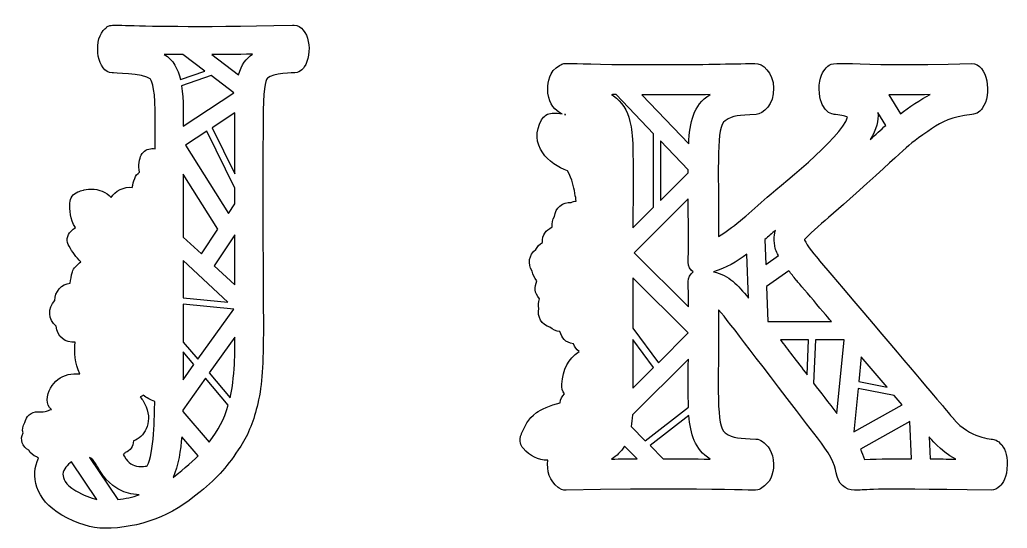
# Model space of a CAD drawing. Header units: millimetres. Extents: x -471 to 1551, y -2688 to 316.
# Drawn here: x 1096.2 to 1364.2, y -287.9 to -149.8 of the extents above; entities that cross this region are included whole.
import ezdxf

# ---------------------------------------------------------------- set-up
doc = ezdxf.new("R2010")
doc.units = ezdxf.units.MM
doc.header["$MEASUREMENT"] = 0
doc.layers.add('Layer 1', color=7, linetype='Continuous')

msp = doc.modelspace()

# ---------------------------------------------------------------- linework, layer by layer
at = {"layer": 'Layer 1', "color": 250}
for points, knots in [([(1170.7043, -151.2933), (1170.6858, -151.2933), (1170.2251, -151.2933), (1170.2251, -151.2933), (1170.2251, -151.2933), (1114.494, -152.3991), (1122.2529, -149.7821), (1118.8434, -152.7309), (1118.8434, -152.7309), (1116.208, -156.0482), (1117.2585, -164.0835), (1121.313, -164.2125), (1121.313, -164.2125), (1121.3314, -164.2125), (1129.7906, -164.3783), (1131.6704, -165.8343), (1131.6704, -165.8343), (1131.7626, -165.9449), (1132.9605, -167.4745), (1132.9605, -174.4408), (1132.9605, -174.4408), (1132.9605, -174.4408), (1132.9605, -184.8536), (1132.9605, -184.8536), (1132.9605, -184.8536), (1132.6103, -184.7983), (1132.3892, -184.7614), (1132.1312, -184.7614), (1132.1312, -184.7614), (1130.9148, -184.7614), (1129.809, -185.4434), (1129.2193, -186.5307), (1129.2193, -186.5307), (1128.777, -187.36), (1128.3162, -189.4057), (1128.777, -191.2118), (1128.777, -191.2118), (1128.1504, -191.5988), (1127.6712, -192.1886), (1127.4316, -192.8889), (1127.4316, -192.8889), (1127.1552, -193.6998), (1126.934, -194.5107), (1126.7682, -195.3031), (1126.7682, -195.3031), (1124.7409, -195.0267), (1121.8843, -196.2799), (1121.0918, -198.0676), (1121.0918, -198.0676), (1119.7096, -196.5932), (1117.7929, -195.7639), (1115.6366, -195.7639), (1115.6366, -195.7639), (1114.5309, -195.7639), (1113.7015, -195.9851), (1113.5172, -196.0219), (1113.5172, -196.0219), (1112.8353, -196.1877), (1112.522, -196.3352), (1111.9691, -196.5379), (1111.9691, -196.5379), (1110.7344, -196.9987), (1109.8866, -198.215), (1109.8681, -199.5419), (1109.8681, -199.5419), (1109.8497, -201.3112), (1109.8313, -204.0387), (1111.3609, -206.2134), (1111.3609, -206.2134), (1110.9555, -206.5083), (1110.55, -206.84), (1110.163, -207.1902), (1110.163, -207.1902), (1109.0204, -208.2407), (1108.7992, -209.9731), (1109.6285, -211.3), (1109.6285, -211.3), (1110.55, -212.7744), (1111.5084, -214.2856), (1112.8353, -215.5204), (1112.8353, -215.5204), (1112.3008, -215.9259), (1111.8032, -216.3682), (1111.3425, -216.8473), (1111.3425, -216.8473), (1110.9555, -217.2343), (1110.6791, -217.7319), (1110.5316, -218.2664), (1110.5316, -218.2664), (1110.2368, -219.3537), (1110.0524, -220.3305), (1109.9603, -221.3073), (1109.9603, -221.3073), (1107.546, -221.5284), (1105.7399, -223.5925), (1105.7952, -226.0437), (1105.7952, -226.0437), (1103.8048, -228.0156), (1103.8969, -231.2961), (1106.127, -233.0101), (1106.127, -233.0101), (1106.3113, -235.7746), (1108.6887, -237.6912), (1111.3241, -237.2858), (1111.3241, -237.2858), (1110.9003, -240.0133), (1111.3241, -243.0542), (1112.5405, -245.9661), (1112.5405, -245.9661), (1108.228, -245.3395), (1103.9523, -248.2145), (1103.7312, -253.0062), (1103.7312, -253.0062), (1103.6943, -253.983), (1104.0813, -254.9413), (1104.8369, -255.6048), (1104.8369, -255.6048), (1103.6206, -255.9365), (1103.6022, -256.3789), (1101.2616, -256.2314), (1101.2616, -256.2314), (1099.2897, -256.1392), (1097.8706, -257.4846), (1097.6678, -259.1801), (1097.6678, -259.1801), (1097.0412, -260.0463), (1096.8938, -261.06), (1097.1334, -261.9814), (1097.1334, -261.9814), (1096.2487, -263.677), (1096.9307, -265.8148), (1098.7183, -266.6257), (1098.7183, -266.6257), (1099.1421, -267.5103), (1099.9347, -268.1738), (1100.8745, -268.4318), (1100.8745, -268.4318), (1101.022, -268.5792), (1101.1694, -268.7082), (1101.3353, -268.8372), (1101.3353, -268.8372), (1099.1238, -273.5), (1100.3217, -280.0425), (1107.6751, -284.2628), (1107.6751, -284.2628), (1111.8402, -286.6587), (1115.7473, -287.8566), (1119.2858, -287.8566), (1119.2858, -287.8566), (1128.777, -287.8566), (1137.4758, -284.5393), (1145.1609, -277.9783), (1145.1609, -277.9783), (1150.2291, -273.8132), (1152.6065, -271.0856), (1156.2187, -265.5383), (1156.2187, -265.5383), (1158.2828, -262.3684), (1159.8309, -258.4798), (1160.8445, -253.9829), (1160.8445, -253.9829), (1163.3141, -242.8883), (1161.895, -235.4796), (1162.3004, -174.4039), (1162.3004, -174.4039), (1162.3004, -167.2717), (1163.3694, -165.742), (1163.4615, -165.6314), (1163.4615, -165.6314), (1164.7884, -164.3413), (1170.8702, -164.1755), (1170.8886, -164.1755), (1170.8886, -164.1755), (1172.6394, -164.1018), (1173.2845, -162.7379), (1173.4135, -162.6089), (1173.4135, -162.6089), (1175.9382, -159.1444), (1174.7587, -151.2933), (1170.7043, -151.2933)], [0, 0, 0, 0, 0.02173913, 0.02173913, 0.02173913, 0.02173913, 0.04347826, 0.04347826, 0.04347826, 0.04347826, 0.06521739, 0.06521739, 0.06521739, 0.06521739, 0.08695652, 0.08695652, 0.08695652, 0.08695652, 0.10869565, 0.10869565, 0.10869565, 0.10869565, 0.13043478, 0.13043478, 0.13043478, 0.13043478, 0.15217391, 0.15217391, 0.15217391, 0.15217391, 0.17391304, 0.17391304, 0.17391304, 0.17391304, 0.19565217, 0.19565217, 0.19565217, 0.19565217, 0.2173913, 0.2173913, 0.2173913, 0.2173913, 0.23913043, 0.23913043, 0.23913043, 0.23913043, 0.26086957, 0.26086957, 0.26086957, 0.26086957, 0.2826087, 0.2826087, 0.2826087, 0.2826087, 0.30434783, 0.30434783, 0.30434783, 0.30434783, 0.32608696, 0.32608696, 0.32608696, 0.32608696, 0.34782609, 0.34782609, 0.34782609, 0.34782609, 0.36956522, 0.36956522, 0.36956522, 0.36956522, 0.39130435, 0.39130435, 0.39130435, 0.39130435, 0.41304348, 0.41304348, 0.41304348, 0.41304348, 0.43478261, 0.43478261, 0.43478261, 0.43478261, 0.45652174, 0.45652174, 0.45652174, 0.45652174, 0.47826087, 0.47826087, 0.47826087, 0.47826087, 0.5, 0.5, 0.5, 0.5, 0.52173913, 0.52173913, 0.52173913, 0.52173913, 0.54347826, 0.54347826, 0.54347826, 0.54347826, 0.56521739, 0.56521739, 0.56521739, 0.56521739, 0.58695652, 0.58695652, 0.58695652, 0.58695652, 0.60869565, 0.60869565, 0.60869565, 0.60869565, 0.63043478, 0.63043478, 0.63043478, 0.63043478, 0.65217391, 0.65217391, 0.65217391, 0.65217391, 0.67391304, 0.67391304, 0.67391304, 0.67391304, 0.69565217, 0.69565217, 0.69565217, 0.69565217, 0.7173913, 0.7173913, 0.7173913, 0.7173913, 0.73913043, 0.73913043, 0.73913043, 0.73913043, 0.76086957, 0.76086957, 0.76086957, 0.76086957, 0.7826087, 0.7826087, 0.7826087, 0.7826087, 0.80434783, 0.80434783, 0.80434783, 0.80434783, 0.82608696, 0.82608696, 0.82608696, 0.82608696, 0.84782609, 0.84782609, 0.84782609, 0.84782609, 0.86956522, 0.86956522, 0.86956522, 0.86956522, 0.89130435, 0.89130435, 0.89130435, 0.89130435, 0.91304348, 0.91304348, 0.91304348, 0.91304348, 0.93478261, 0.93478261, 0.93478261, 0.93478261, 0.95652174, 0.95652174, 0.95652174, 0.95652174, 1, 1, 1, 1]), ([(1140.5165, -159.2181), (1140.5165, -159.2181), (1146.5062, -163.7149), (1146.5062, -163.7149), (1146.5062, -163.7149), (1146.5062, -163.7149), (1139.8347, -166.037), (1139.8347, -166.037), (1139.8347, -166.037), (1139.1712, -163.1252), (1137.9733, -160.6925), (1135.4116, -159.1812), (1135.4116, -159.1812), (1137.1808, -159.1997), (1138.8948, -159.2181), (1140.5165, -159.2181)], [0, 0, 0, 0, 0.2, 0.2, 0.2, 0.2, 0.4, 0.4, 0.4, 0.4, 0.6, 0.6, 0.6, 0.6, 1, 1, 1, 1]), ([(1155.6289, -164.7286), (1155.6289, -164.7286), (1148.3492, -159.255), (1148.3492, -159.255), (1148.3492, -159.255), (1151.2979, -159.255), (1155.0023, -159.2181), (1159.407, -159.1444), (1159.407, -159.1444), (1157.6745, -160.287), (1156.4397, -161.8535), (1155.6289, -164.7286)], [0, 0, 0, 0, 0.25, 0.25, 0.25, 0.25, 0.5, 0.5, 0.5, 0.5, 1, 1, 1, 1]), ([(1362.2158, -264.7132), (1361.8288, -264.2893), (1361.3312, -263.976), (1360.7782, -263.8101), (1360.7782, -263.8101), (1359.8568, -263.5336), (1354.0146, -263.46), (1349.6468, -258.1706), (1349.6468, -258.1706), (1349.6283, -258.1522), (1349.6283, -258.1522), (1313.2667, -215.2296), (1313.2667, -215.2296), (1312.3636, -214.1239), (1309.7098, -210.8987), (1309.2122, -209.6455), (1309.2122, -209.6455), (1309.2122, -209.5901), (1309.1937, -209.5348), (1309.1937, -209.4611), (1309.1937, -209.4611), (1310.1152, -208.3001), (1313.2298, -205.6278), (1315.7179, -203.4531), (1315.7179, -203.4531), (1338.7733, -183.2359), (1334.7188, -185.6317), (1342.6251, -180.1029), (1342.6251, -180.1029), (1342.6251, -180.1029), (1343.6019, -179.4209), (1343.6019, -179.4209), (1343.6019, -179.4209), (1346.5875, -177.3384), (1348.8912, -176.2695), (1354.6228, -175.5138), (1354.6228, -175.5138), (1354.6228, -175.5138), (1355.0098, -175.4585), (1355.0098, -175.4585), (1355.0098, -175.4585), (1356.6316, -175.2374), (1357.2951, -173.9658), (1357.4057, -173.8551), (1357.4057, -173.8551), (1360.1517, -170.077), (1358.8616, -161.6548), (1354.5122, -161.6548), (1354.5122, -161.6548), (1318.7219, -162.7974), (1317.1738, -160.2357), (1315.0729, -162.8342), (1315.0729, -162.8342), (1314.2067, -163.7557), (1313.0825, -165.3406), (1313.1562, -168.6764), (1313.1562, -168.6764), (1313.2115, -171.7726), (1314.0961, -173.247), (1314.8885, -174.1685), (1314.8885, -174.1685), (1315.9022, -175.5691), (1317.4134, -175.4585), (1317.5609, -175.5138), (1317.5609, -175.5138), (1319.3854, -175.6797), (1320.399, -176.0298), (1320.8597, -176.251), (1320.8597, -176.251), (1319.367, -181.8167), (1301.5271, -195.7311), (1298.2651, -198.6614), (1298.2651, -198.6614), (1293.6208, -202.808), (1289.4925, -206.494), (1285.8619, -208.6502), (1285.8619, -208.6502), (1285.8987, -188.4329), (1285.1616, -178.9233), (1287.668, -177.2093), (1287.668, -177.2093), (1289.9164, -175.6612), (1291.1512, -175.8087), (1296.0166, -175.5138), (1296.0166, -175.5138), (1298.0438, -175.3848), (1300.8635, -172.7309), (1300.7898, -168.3815), (1300.7898, -168.3815), (1300.6977, -163.9769), (1297.7858, -161.6362), (1295.7401, -161.6362), (1295.7401, -161.6362), (1289.0318, -161.7652), (1281.752, -161.968), (1270.3257, -161.968), (1270.3257, -161.968), (1240.5251, -161.968), (1245.1693, -161.1018), (1242.6998, -162.1891), (1242.6998, -162.1891), (1239.9169, -163.7741), (1239.493, -166.8334), (1239.493, -168.5105), (1239.493, -168.5105), (1239.493, -172.049), (1241.0964, -173.9104), (1242.4786, -174.8503), (1242.4786, -174.8503), (1242.7735, -175.0715), (1243.1052, -175.2558), (1243.4554, -175.3663), (1243.4554, -175.3663), (1242.5892, -175.2005), (1241.6677, -175.1267), (1240.7094, -175.1636), (1240.7094, -175.1636), (1239.5114, -175.2005), (1238.4057, -175.8824), (1237.8159, -176.9329), (1237.8159, -176.9329), (1236.1203, -180.0659), (1236.231, -183.3464), (1238.1477, -185.9449), (1238.1477, -185.9449), (1239.6404, -187.9722), (1242.4049, -190.11), (1244.8745, -190.7735), (1244.8745, -190.7735), (1246.2199, -193.2247), (1246.5516, -195.0676), (1246.8649, -196.8553), (1246.8649, -196.8553), (1247.0676, -197.9795), (1247.1413, -198.3112), (1247.2335, -199.0115), (1247.2335, -199.0115), (1246.7543, -199.0484), (1246.2936, -199.159), (1245.8697, -199.3617), (1245.8697, -199.3617), (1243.5475, -199.2142), (1241.5941, -200.8913), (1241.3544, -203.2135), (1241.3544, -203.2135), (1240.8384, -204.0244), (1240.5804, -205.0196), (1240.691, -206.0517), (1240.691, -206.0517), (1238.9586, -207.0469), (1238.0187, -208.0236), (1238.0556, -210.3089), (1238.0556, -210.3089), (1237.2815, -210.7328), (1236.6549, -211.3778), (1236.2679, -212.1703), (1236.2679, -212.1703), (1234.4065, -213.5526), (1233.9642, -216.0774), (1235.2726, -218.0125), (1235.2726, -218.0125), (1235.3833, -218.9893), (1235.844, -219.9107), (1236.5811, -220.6295), (1236.5811, -220.6295), (1235.8992, -222.4725), (1235.7702, -223.8363), (1237.2814, -225.5871), (1237.2814, -225.5871), (1236.9313, -226.4533), (1236.8944, -227.3563), (1237.1156, -228.1856), (1237.1156, -228.1856), (1236.5811, -230.4525), (1237.8712, -232.6456), (1240.1012, -233.2907), (1240.1012, -233.2907), (1240.82, -233.9726), (1241.7599, -234.3965), (1242.7919, -234.4518), (1242.7919, -234.4518), (1243.4185, -236.221), (1244.1557, -237.4005), (1246.4963, -237.7875), (1246.4963, -237.7875), (1246.7727, -238.6353), (1247.3072, -239.3541), (1248.0075, -239.8516), (1248.0075, -239.8516), (1245.0403, -241.971), (1243.7134, -244.5512), (1243.2895, -248.7715), (1243.2895, -248.7715), (1243.1974, -249.7115), (1243.4922, -250.6329), (1244.082, -251.3517), (1244.082, -251.3517), (1243.437, -252.1442), (1242.9578, -252.734), (1242.8656, -253.8029), (1242.8656, -253.8029), (1240.3223, -254.3742), (1237.4289, -255.7564), (1236.4521, -256.4567), (1236.4521, -256.4567), (1234.1484, -258.1338), (1233.1348, -260.5112), (1232.6003, -261.7829), (1232.6003, -261.7829), (1232.4345, -262.1515), (1232.3792, -262.2621), (1232.3607, -262.3174), (1232.3607, -262.3174), (1232.2686, -262.5201), (1232.1764, -262.7412), (1232.1027, -263.073), (1232.1027, -263.073), (1231.8631, -264.1419), (1232.158, -265.303), (1232.8583, -266.1323), (1232.8583, -266.1323), (1234.6644, -268.2517), (1236.9681, -269.376), (1239.5298, -269.376), (1239.5298, -269.376), (1239.2165, -272.1957), (1239.9721, -275.0707), (1242.3312, -276.7478), (1242.3312, -276.7478), (1242.3312, -276.7478), (1242.5892, -276.9321), (1242.5892, -276.9321), (1242.5892, -276.9321), (1243.4922, -277.5771), (1244.469, -277.5219), (1244.4874, -277.5219), (1244.4874, -277.5219), (1297.5647, -276.5266), (1295.5374, -278.425), (1297.62, -276.9137), (1297.62, -276.9137), (1299.7025, -275.5683), (1300.8268, -273.3015), (1300.7715, -270.4818), (1300.7715, -270.4818), (1300.6978, -267.0538), (1299.0944, -265.2293), (1297.749, -264.3079), (1297.749, -264.3079), (1297.233, -263.9209), (1296.6432, -263.6812), (1295.9982, -263.6444), (1295.9982, -263.6444), (1291.5014, -263.3679), (1289.9717, -263.5522), (1287.6496, -261.9489), (1287.6496, -261.9489), (1285.0879, -260.1981), (1285.9357, -250.3013), (1285.8619, -228.5544), (1285.8619, -228.5544), (1289.3267, -232.4799), (1296.3299, -242.1923), (1312.677, -263.2942), (1312.677, -263.2942), (1315.7179, -267.1829), (1317.5424, -270.5555), (1317.8004, -272.7671), (1317.8004, -272.7671), (1318.1506, -275.7711), (1320.3068, -277.5219), (1322.7395, -277.5219), (1322.7395, -277.5219), (1327.7892, -277.4851), (1322.7395, -276.9138), (1359.7831, -277.5219), (1359.7831, -277.5219), (1360.6861, -277.5219), (1361.5523, -277.1349), (1362.1421, -276.4715), (1362.1421, -276.4715), (1363.0267, -275.6422), (1364.1509, -274.1125), (1364.1509, -270.574), (1364.1509, -270.574), (1364.1878, -267.8278), (1363.5796, -266.0217), (1362.2158, -264.7132)], [0, 0, 0, 0, 0.01369863, 0.01369863, 0.01369863, 0.01369863, 0.02739726, 0.02739726, 0.02739726, 0.02739726, 0.04109589, 0.04109589, 0.04109589, 0.04109589, 0.05479452, 0.05479452, 0.05479452, 0.05479452, 0.06849315, 0.06849315, 0.06849315, 0.06849315, 0.08219178, 0.08219178, 0.08219178, 0.08219178, 0.09589041, 0.09589041, 0.09589041, 0.09589041, 0.10958904, 0.10958904, 0.10958904, 0.10958904, 0.12328767, 0.12328767, 0.12328767, 0.12328767, 0.1369863, 0.1369863, 0.1369863, 0.1369863, 0.15068493, 0.15068493, 0.15068493, 0.15068493, 0.16438356, 0.16438356, 0.16438356, 0.16438356, 0.17808219, 0.17808219, 0.17808219, 0.17808219, 0.19178082, 0.19178082, 0.19178082, 0.19178082, 0.20547945, 0.20547945, 0.20547945, 0.20547945, 0.21917808, 0.21917808, 0.21917808, 0.21917808, 0.23287671, 0.23287671, 0.23287671, 0.23287671, 0.24657534, 0.24657534, 0.24657534, 0.24657534, 0.26027397, 0.26027397, 0.26027397, 0.26027397, 0.2739726, 0.2739726, 0.2739726, 0.2739726, 0.28767123, 0.28767123, 0.28767123, 0.28767123, 0.30136986, 0.30136986, 0.30136986, 0.30136986, 0.31506849, 0.31506849, 0.31506849, 0.31506849, 0.32876712, 0.32876712, 0.32876712, 0.32876712, 0.34246575, 0.34246575, 0.34246575, 0.34246575, 0.35616438, 0.35616438, 0.35616438, 0.35616438, 0.36986301, 0.36986301, 0.36986301, 0.36986301, 0.38356164, 0.38356164, 0.38356164, 0.38356164, 0.39726027, 0.39726027, 0.39726027, 0.39726027, 0.4109589, 0.4109589, 0.4109589, 0.4109589, 0.42465753, 0.42465753, 0.42465753, 0.42465753, 0.43835616, 0.43835616, 0.43835616, 0.43835616, 0.45205479, 0.45205479, 0.45205479, 0.45205479, 0.46575342, 0.46575342, 0.46575342, 0.46575342, 0.47945205, 0.47945205, 0.47945205, 0.47945205, 0.49315068, 0.49315068, 0.49315068, 0.49315068, 0.50684932, 0.50684932, 0.50684932, 0.50684932, 0.52054795, 0.52054795, 0.52054795, 0.52054795, 0.53424658, 0.53424658, 0.53424658, 0.53424658, 0.54794521, 0.54794521, 0.54794521, 0.54794521, 0.56164384, 0.56164384, 0.56164384, 0.56164384, 0.57534247, 0.57534247, 0.57534247, 0.57534247, 0.5890411, 0.5890411, 0.5890411, 0.5890411, 0.60273973, 0.60273973, 0.60273973, 0.60273973, 0.61643836, 0.61643836, 0.61643836, 0.61643836, 0.63013699, 0.63013699, 0.63013699, 0.63013699, 0.64383562, 0.64383562, 0.64383562, 0.64383562, 0.65753425, 0.65753425, 0.65753425, 0.65753425, 0.67123288, 0.67123288, 0.67123288, 0.67123288, 0.68493151, 0.68493151, 0.68493151, 0.68493151, 0.69863014, 0.69863014, 0.69863014, 0.69863014, 0.71232877, 0.71232877, 0.71232877, 0.71232877, 0.7260274, 0.7260274, 0.7260274, 0.7260274, 0.73972603, 0.73972603, 0.73972603, 0.73972603, 0.75342466, 0.75342466, 0.75342466, 0.75342466, 0.76712329, 0.76712329, 0.76712329, 0.76712329, 0.78082192, 0.78082192, 0.78082192, 0.78082192, 0.79452055, 0.79452055, 0.79452055, 0.79452055, 0.80821918, 0.80821918, 0.80821918, 0.80821918, 0.82191781, 0.82191781, 0.82191781, 0.82191781, 0.83561644, 0.83561644, 0.83561644, 0.83561644, 0.84931507, 0.84931507, 0.84931507, 0.84931507, 0.8630137, 0.8630137, 0.8630137, 0.8630137, 0.87671233, 0.87671233, 0.87671233, 0.87671233, 0.89041096, 0.89041096, 0.89041096, 0.89041096, 0.90410959, 0.90410959, 0.90410959, 0.90410959, 0.91780822, 0.91780822, 0.91780822, 0.91780822, 0.93150685, 0.93150685, 0.93150685, 0.93150685, 0.94520548, 0.94520548, 0.94520548, 0.94520548, 0.95890411, 0.95890411, 0.95890411, 0.95890411, 0.97260274, 0.97260274, 0.97260274, 0.97260274, 1, 1, 1, 1]), ([(1140.5903, -178.6429), (1140.5535, -176.0812), (1140.7562, -171.6396), (1140.148, -167.7326), (1140.148, -167.7326), (1140.148, -167.7326), (1148.1464, -164.9681), (1148.1464, -164.9681), (1148.1464, -164.9681), (1148.1464, -164.9681), (1154.3572, -169.6308), (1154.3572, -169.6308), (1154.3572, -169.6308), (1154.3572, -169.6308), (1140.5903, -178.6429), (1140.5903, -178.6429)], [0, 0, 0, 0, 0.2, 0.2, 0.2, 0.2, 0.4, 0.4, 0.4, 0.4, 0.6, 0.6, 0.6, 0.6, 1, 1, 1, 1]), ([(1258.0332, -170.114), (1258.0332, -170.114), (1268.2432, -180.7663), (1268.2432, -180.7663), (1268.2432, -180.7663), (1268.2432, -180.7663), (1268.2432, -200.6519), (1268.2432, -200.6519), (1268.2432, -200.6519), (1268.2432, -200.6519), (1262.6222, -206.2913), (1262.6222, -206.2913), (1262.6222, -206.2913), (1262.6959, -183.328), (1262.7697, -181.5035), (1261.7929, -177.3937), (1261.7929, -177.3937), (1261.0741, -174.3344), (1259.5629, -171.9938), (1257.3329, -170.4642), (1257.3329, -170.4642), (1257.1671, -170.3536), (1256.9828, -170.243), (1256.8169, -170.1324), (1256.8169, -170.1324), (1257.2223, -170.114), (1257.6278, -170.114), (1258.0332, -170.114)], [0, 0, 0, 0, 0.125, 0.125, 0.125, 0.125, 0.25, 0.25, 0.25, 0.25, 0.375, 0.375, 0.375, 0.375, 0.5, 0.5, 0.5, 0.5, 0.625, 0.625, 0.625, 0.625, 0.75, 0.75, 0.75, 0.75, 1, 1, 1, 1]), ([(1277.7529, -183.457), (1277.7529, -183.457), (1265.0549, -170.1877), (1265.0549, -170.1877), (1265.0549, -170.1877), (1270.9524, -170.2246), (1276.813, -170.2062), (1283.5398, -170.114), (1283.5398, -170.114), (1278.8955, -173.0812), (1278.0846, -177.5043), (1277.7529, -183.457)], [0, 0, 0, 0, 0.25, 0.25, 0.25, 0.25, 0.5, 0.5, 0.5, 0.5, 1, 1, 1, 1]), ([(1343.2333, -170.114), (1340.7453, -171.2935), (1337.4096, -173.6894), (1335.1981, -175.2928), (1335.1981, -175.2928), (1335.1981, -175.2928), (1332.0282, -170.1509), (1332.0282, -170.1509), (1332.0282, -170.1509), (1336.5987, -170.2062), (1339.1604, -170.1877), (1343.2333, -170.114)], [0, 0, 0, 0, 0.25, 0.25, 0.25, 0.25, 0.5, 0.5, 0.5, 0.5, 1, 1, 1, 1]), ([(1154.6152, -191.6542), (1154.6152, -191.6542), (1148.4229, -179.122), (1148.4229, -179.122), (1148.4229, -179.122), (1148.4229, -179.122), (1154.6152, -175.0675), (1154.6152, -175.0675), (1154.6152, -175.0675), (1154.6152, -175.0675), (1154.6152, -191.6542), (1154.6152, -191.6542)], [0, 0, 0, 0, 0.25, 0.25, 0.25, 0.25, 0.5, 0.5, 0.5, 0.5, 1, 1, 1, 1]), ([(1244.0636, -175.5139), (1244.1742, -175.5324), (1244.2663, -175.5324), (1244.2848, -175.5324), (1244.2848, -175.5324), (1244.2848, -175.5508), (1244.2848, -175.5508), (1244.2848, -175.5692), (1244.2848, -175.5692), (1244.211, -175.5508), (1244.1373, -175.5323), (1244.0636, -175.5139)], [0, 0, 0, 0, 0.25, 0.25, 0.25, 0.25, 0.5, 0.5, 0.5, 0.5, 1, 1, 1, 1]), ([(1329.0978, -174.9978), (1329.0978, -174.9978), (1331.2356, -178.4626), (1331.2356, -178.4626), (1331.2356, -178.4626), (1329.964, -179.5869), (1328.3606, -181.0612), (1327.0337, -182.296), (1327.0337, -182.296), (1328.6923, -179.5684), (1329.3558, -177.1725), (1329.0978, -174.9978)], [0, 0, 0, 0, 0.25, 0.25, 0.25, 0.25, 0.5, 0.5, 0.5, 0.5, 1, 1, 1, 1]), ([(1146.9669, -180.0803), (1146.9669, -180.0803), (1154.6152, -195.5427), (1154.6152, -195.5427), (1154.6152, -195.5427), (1154.6152, -195.5427), (1154.6152, -199.7447), (1154.6152, -199.7447), (1154.6152, -199.7447), (1154.6152, -199.7447), (1152.8644, -202.3801), (1152.8644, -202.3801), (1152.8644, -202.3801), (1152.8644, -202.3801), (1141.18, -183.8768), (1141.18, -183.8768), (1141.18, -183.8768), (1141.18, -183.8768), (1146.9669, -180.0803), (1146.9669, -180.0803)], [0, 0, 0, 0, 0.16666667, 0.16666667, 0.16666667, 0.16666667, 0.33333333, 0.33333333, 0.33333333, 0.33333333, 0.5, 0.5, 0.5, 0.5, 0.66666667, 0.66666667, 0.66666667, 0.66666667, 1, 1, 1, 1]), ([(1277.5871, -191.3081), (1277.5871, -191.3081), (1270.0678, -198.8274), (1270.0678, -198.8274), (1270.0678, -198.8274), (1270.0678, -198.8274), (1270.0678, -182.7014), (1270.0678, -182.7014), (1270.0678, -182.7014), (1270.0678, -182.7014), (1277.5871, -190.5525), (1277.5871, -190.5525), (1277.5871, -190.5525), (1277.5871, -190.8105), (1277.5871, -191.05), (1277.5871, -191.3081)], [0, 0, 0, 0, 0.2, 0.2, 0.2, 0.2, 0.4, 0.4, 0.4, 0.4, 0.6, 0.6, 0.6, 0.6, 1, 1, 1, 1]), ([(1150.0078, -206.6374), (1150.0078, -206.6374), (1145.5294, -213.3642), (1145.5294, -213.3642), (1145.5294, -213.3642), (1145.5294, -213.3642), (1140.5903, -208.7753), (1140.5903, -208.7753), (1140.5903, -208.7753), (1140.5903, -208.7753), (1140.5903, -191.7095), (1140.5903, -191.7095), (1140.5903, -191.7095), (1140.5903, -191.7095), (1150.0078, -206.6374), (1150.0078, -206.6374)], [0, 0, 0, 0, 0.2, 0.2, 0.2, 0.2, 0.4, 0.4, 0.4, 0.4, 0.6, 0.6, 0.6, 0.6, 1, 1, 1, 1]), ([(1278.9877, -218.2706), (1278.1584, -218.8603), (1277.6423, -219.8187), (1277.6423, -220.8876), (1277.6423, -220.8876), (1277.6608, -223.2281), (1277.6792, -225.5134), (1277.6792, -227.7619), (1277.6792, -227.7619), (1277.6792, -227.7619), (1262.9539, -213.0366), (1262.9539, -213.0366), (1262.9539, -213.0366), (1262.9539, -213.0366), (1277.6238, -198.3667), (1277.6238, -198.3667), (1277.6238, -198.3667), (1277.6607, -203.0478), (1277.6975, -208.8347), (1277.6423, -215.6352), (1277.6423, -215.6352), (1277.6423, -216.704), (1278.1399, -217.6808), (1278.9877, -218.2706)], [0, 0, 0, 0, 0.14285714, 0.14285714, 0.14285714, 0.14285714, 0.28571429, 0.28571429, 0.28571429, 0.28571429, 0.42857143, 0.42857143, 0.42857143, 0.42857143, 0.57142857, 0.57142857, 0.57142857, 0.57142857, 0.71428571, 0.71428571, 0.71428571, 0.71428571, 1, 1, 1, 1]), ([(1154.6152, -208.204), (1154.6152, -208.204), (1154.6152, -221.805), (1154.6152, -221.805), (1154.6152, -221.805), (1154.6152, -221.805), (1149.0311, -216.6079), (1149.0311, -216.6079), (1149.0311, -216.6079), (1149.0311, -216.6079), (1154.6152, -208.204), (1154.6152, -208.204)], [0, 0, 0, 0, 0.25, 0.25, 0.25, 0.25, 0.5, 0.5, 0.5, 0.5, 1, 1, 1, 1]), ([(1298.4494, -209.4797), (1299.4077, -208.6504), (1300.3845, -207.8026), (1301.3428, -206.9548), (1301.3428, -206.9548), (1300.7162, -209.0558), (1300.9742, -209.6455), (1301.0664, -210.6039), (1301.0664, -210.6039), (1301.1032, -211.5991), (1301.4165, -212.5943), (1302.1168, -213.8291), (1302.1168, -213.8291), (1302.1168, -213.8291), (1298.6889, -216.2249), (1298.6889, -216.2249), (1298.6889, -216.2249), (1298.6889, -216.2249), (1298.4494, -209.4797), (1298.4494, -209.4797)], [0, 0, 0, 0, 0.16666667, 0.16666667, 0.16666667, 0.16666667, 0.33333333, 0.33333333, 0.33333333, 0.33333333, 0.5, 0.5, 0.5, 0.5, 0.66666667, 0.66666667, 0.66666667, 0.66666667, 1, 1, 1, 1]), ([(1284.5166, -218.1969), (1287.8154, -217.2754), (1290.8011, -215.4324), (1293.5471, -213.4052), (1293.5471, -213.4052), (1293.5471, -213.4052), (1293.9526, -225.366), (1293.9526, -225.366), (1293.9526, -225.366), (1291.0407, -221.7169), (1288.8107, -219.2289), (1284.5166, -218.1969)], [0, 0, 0, 0, 0.25, 0.25, 0.25, 0.25, 0.5, 0.5, 0.5, 0.5, 1, 1, 1, 1]), ([(1140.5903, -225.2513), (1140.5903, -225.2513), (1140.5903, -215.1887), (1140.5903, -215.1887), (1140.5903, -215.1887), (1140.5903, -215.1887), (1152.6801, -226.4308), (1152.6801, -226.4308), (1152.6801, -226.4308), (1152.6801, -226.4308), (1140.5903, -225.2513), (1140.5903, -225.2513)], [0, 0, 0, 0, 0.25, 0.25, 0.25, 0.25, 0.5, 0.5, 0.5, 0.5, 1, 1, 1, 1]), ([(1298.8732, -222.2329), (1298.8732, -222.2329), (1304.955, -217.9757), (1304.955, -217.9757), (1304.955, -217.9757), (1305.5448, -218.7313), (1306.1898, -219.5422), (1306.9454, -220.4637), (1306.9454, -220.4637), (1306.9454, -220.4637), (1306.9454, -220.4637), (1306.9454, -220.4637), (1306.9454, -220.4637), (1307.1297, -220.6848), (1316.1786, -231.3556), (1316.4735, -231.7057), (1316.4735, -231.7057), (1316.4735, -231.7057), (1299.205, -231.7242), (1299.205, -231.7242), (1299.205, -231.7242), (1299.205, -231.7242), (1298.8732, -222.2329), (1298.8732, -222.2329)], [0, 0, 0, 0, 0.14285714, 0.14285714, 0.14285714, 0.14285714, 0.28571429, 0.28571429, 0.28571429, 0.28571429, 0.42857143, 0.42857143, 0.42857143, 0.42857143, 0.57142857, 0.57142857, 0.57142857, 0.57142857, 0.71428571, 0.71428571, 0.71428571, 0.71428571, 1, 1, 1, 1]), ([(1262.6222, -219.8187), (1262.6222, -219.8187), (1277.6423, -234.8388), (1277.6423, -234.8388), (1277.6423, -234.8388), (1277.6423, -234.8388), (1269.5701, -242.911), (1269.5701, -242.911), (1269.5701, -242.911), (1269.5701, -242.911), (1262.6221, -233.4934), (1262.6221, -233.4934), (1262.6221, -233.4934), (1262.6222, -229.955), (1262.6222, -225.495), (1262.6222, -219.8187)], [0, 0, 0, 0, 0.2, 0.2, 0.2, 0.2, 0.4, 0.4, 0.4, 0.4, 0.6, 0.6, 0.6, 0.6, 1, 1, 1, 1]), ([(1144.5526, -241.9854), (1144.5526, -241.9854), (1140.5903, -237.2858), (1140.5903, -237.2858), (1140.5903, -237.2858), (1140.5903, -237.2858), (1140.5903, -226.9837), (1140.5903, -226.9837), (1140.5903, -226.9837), (1140.5903, -226.9837), (1154.3019, -228.3291), (1154.3019, -228.3291), (1154.3019, -228.3291), (1154.3019, -228.3291), (1144.5526, -241.9854), (1144.5526, -241.9854)], [0, 0, 0, 0, 0.2, 0.2, 0.2, 0.2, 0.4, 0.4, 0.4, 0.4, 0.6, 0.6, 0.6, 0.6, 1, 1, 1, 1]), ([(1153.3252, -252.3981), (1153.3252, -252.3981), (1147.6673, -245.6898), (1147.6673, -245.6898), (1147.6673, -245.6898), (1147.6673, -245.6898), (1154.5968, -235.9774), (1154.5968, -235.9774), (1154.5968, -235.9774), (1154.5415, -238.0599), (1154.9469, -245.1921), (1153.3252, -252.3981)], [0, 0, 0, 0, 0.25, 0.25, 0.25, 0.25, 0.5, 0.5, 0.5, 0.5, 1, 1, 1, 1]), ([(1268.2432, -244.2194), (1268.2432, -244.2194), (1262.6222, -249.8405), (1262.6222, -249.8405), (1262.6222, -249.8405), (1262.6222, -246.8918), (1262.6222, -244.2747), (1262.6222, -236.5896), (1262.6222, -236.5896), (1262.6222, -236.5896), (1268.2432, -244.2194), (1268.2432, -244.2194)], [0, 0, 0, 0, 0.25, 0.25, 0.25, 0.25, 0.5, 0.5, 0.5, 0.5, 1, 1, 1, 1]), ([(1310.2996, -236.7371), (1310.2996, -236.7371), (1309.8941, -246.2099), (1309.8941, -246.2099), (1309.8941, -246.2099), (1307.0007, -242.4318), (1304.5864, -239.2804), (1302.6697, -236.7371), (1302.6697, -236.7371), (1302.6697, -236.7371), (1310.2996, -236.7371), (1310.2996, -236.7371)], [0, 0, 0, 0, 0.25, 0.25, 0.25, 0.25, 0.5, 0.5, 0.5, 0.5, 1, 1, 1, 1]), ([(1317.9663, -256.6963), (1315.6626, -253.7107), (1313.5617, -250.9831), (1311.645, -248.4951), (1311.645, -248.4951), (1311.645, -248.4951), (1312.1426, -236.737), (1312.1426, -236.737), (1312.1426, -236.737), (1312.1426, -236.737), (1319.9752, -236.737), (1319.9752, -236.737), (1319.9752, -236.737), (1319.9752, -236.737), (1317.9663, -256.6963), (1317.9663, -256.6963)], [0, 0, 0, 0, 0.2, 0.2, 0.2, 0.2, 0.4, 0.4, 0.4, 0.4, 0.6, 0.6, 0.6, 0.6, 1, 1, 1, 1]), ([(1140.5903, -239.9397), (1140.5903, -239.9397), (1143.5206, -243.4229), (1143.5206, -243.4229), (1143.5206, -243.4229), (1143.5206, -243.4229), (1140.5719, -247.5511), (1140.5719, -247.5511), (1140.5719, -247.5511), (1140.5903, -244.3075), (1140.5903, -241.8195), (1140.5903, -239.9397)], [0, 0, 0, 0, 0.25, 0.25, 0.25, 0.25, 0.5, 0.5, 0.5, 0.5, 1, 1, 1, 1]), ([(1262.4747, -257.1018), (1262.4747, -257.1018), (1277.6608, -241.9157), (1277.6608, -241.9157), (1277.6608, -241.9157), (1277.6423, -246.7075), (1277.5871, -251.8677), (1277.6976, -254.9639), (1277.6976, -254.9639), (1277.6976, -254.9639), (1265.9764, -264.0866), (1265.9764, -264.0866), (1265.9764, -264.0866), (1265.9764, -264.0866), (1262.1061, -260.2163), (1262.1061, -260.2163), (1262.1061, -260.2163), (1262.272, -259.2765), (1262.401, -258.226), (1262.4747, -257.1018)], [0, 0, 0, 0, 0.16666667, 0.16666667, 0.16666667, 0.16666667, 0.33333333, 0.33333333, 0.33333333, 0.33333333, 0.5, 0.5, 0.5, 0.5, 0.66666667, 0.66666667, 0.66666667, 0.66666667, 1, 1, 1, 1]), ([(1331.6042, -249.5825), (1331.6042, -249.5825), (1323.9006, -248.0528), (1323.9006, -248.0528), (1323.9006, -248.0528), (1323.9006, -248.0528), (1324.5825, -241.2892), (1324.5825, -241.2892), (1324.5825, -241.2892), (1324.5825, -241.2892), (1331.6042, -249.5825), (1331.6042, -249.5825)], [0, 0, 0, 0, 0.25, 0.25, 0.25, 0.25, 0.5, 0.5, 0.5, 0.5, 1, 1, 1, 1]), ([(1147.6857, -264.4695), (1147.6857, -264.4695), (1140.4797, -256.1578), (1140.4797, -256.1578), (1140.4797, -256.1578), (1140.4797, -256.0288), (1140.4797, -255.8813), (1140.4797, -255.7523), (1140.4797, -255.7523), (1140.4797, -255.7523), (1146.6352, -247.1088), (1146.6352, -247.1088), (1146.6352, -247.1088), (1146.6352, -247.1088), (1152.8091, -254.4254), (1152.8091, -254.4254), (1152.8091, -254.4254), (1151.6112, -258.6457), (1150.2474, -260.931), (1147.6857, -264.4695)], [0, 0, 0, 0, 0.16666667, 0.16666667, 0.16666667, 0.16666667, 0.33333333, 0.33333333, 0.33333333, 0.33333333, 0.5, 0.5, 0.5, 0.5, 0.66666667, 0.66666667, 0.66666667, 0.66666667, 1, 1, 1, 1]), ([(1130.8595, -270.883), (1130.6383, -270.9752), (1130.1407, -271.1042), (1129.1456, -271.1042), (1129.1456, -271.1042), (1127.4685, -271.1042), (1126.2152, -270.4776), (1125.0911, -269.0585), (1125.0911, -269.0585), (1124.9805, -268.911), (1124.7409, -268.5608), (1124.2986, -267.8421), (1124.2986, -267.8421), (1124.5198, -267.6946), (1124.7041, -267.5103), (1124.8884, -267.3076), (1124.8884, -267.3076), (1126.1968, -266.8285), (1127.0999, -265.5752), (1127.0999, -264.1561), (1127.0999, -264.1561), (1129.9749, -263.1978), (1132.3155, -259.3092), (1130.5647, -254.8861), (1130.5647, -254.8861), (1130.1592, -253.8725), (1129.5879, -252.951), (1128.9245, -252.2138), (1128.9245, -252.2138), (1129.2562, -252.0848), (1129.5326, -251.9189), (1129.7722, -251.7346), (1129.7722, -251.7346), (1130.6937, -252.4165), (1131.7258, -252.9878), (1132.8684, -253.4301), (1132.8684, -253.4301), (1132.813, -257.0976), (1132.7024, -267.7131), (1130.8595, -270.883)], [0, 0, 0, 0, 0.09090909, 0.09090909, 0.09090909, 0.09090909, 0.18181818, 0.18181818, 0.18181818, 0.18181818, 0.27272727, 0.27272727, 0.27272727, 0.27272727, 0.36363636, 0.36363636, 0.36363636, 0.36363636, 0.45454545, 0.45454545, 0.45454545, 0.45454545, 0.54545455, 0.54545455, 0.54545455, 0.54545455, 0.63636364, 0.63636364, 0.63636364, 0.63636364, 0.72727273, 0.72727273, 0.72727273, 0.72727273, 0.81818182, 0.81818182, 0.81818182, 0.81818182, 1, 1, 1, 1]), ([(1322.5184, -261.6907), (1322.5184, -261.6907), (1323.7164, -249.8958), (1323.7164, -249.8958), (1323.7164, -249.8958), (1323.7164, -249.8958), (1333.5209, -251.8309), (1333.5209, -251.8309), (1333.5209, -251.8309), (1333.5209, -251.8309), (1335.6403, -254.3373), (1335.6403, -254.3373), (1335.6403, -254.3373), (1335.6403, -254.3373), (1322.5184, -261.6907), (1322.5184, -261.6907)], [0, 0, 0, 0, 0.2, 0.2, 0.2, 0.2, 0.4, 0.4, 0.4, 0.4, 0.6, 0.6, 0.6, 0.6, 1, 1, 1, 1]), ([(1270.8603, -268.9704), (1270.8603, -268.9704), (1267.3033, -265.4135), (1267.3033, -265.4135), (1267.3033, -265.4135), (1267.3033, -265.4135), (1277.8266, -257.2308), (1277.8266, -257.2308), (1277.8266, -257.2308), (1278.2136, -262.2989), (1279.3932, -266.4087), (1283.5582, -269.081), (1283.5582, -269.081), (1279.2457, -269.0073), (1275.0437, -268.9888), (1270.8603, -268.9704)], [0, 0, 0, 0, 0.2, 0.2, 0.2, 0.2, 0.4, 0.4, 0.4, 0.4, 0.6, 0.6, 0.6, 0.6, 1, 1, 1, 1]), ([(1325.4303, -269.1731), (1325.1538, -268.2148), (1324.7853, -267.2933), (1324.3614, -266.4087), (1324.3614, -266.4087), (1324.3614, -266.4087), (1337.7782, -258.8894), (1337.7782, -258.8894), (1337.7782, -258.8894), (1337.7782, -258.8894), (1338.2389, -268.9888), (1338.2389, -268.9888), (1338.2389, -268.9888), (1334.0369, -268.9704), (1329.6876, -269.0258), (1325.4303, -269.1731)], [0, 0, 0, 0, 0.2, 0.2, 0.2, 0.2, 0.4, 0.4, 0.4, 0.4, 0.6, 0.6, 0.6, 0.6, 1, 1, 1, 1]), ([(1137.8443, -274.0529), (1139.3187, -271.012), (1139.9268, -266.3493), (1140.1848, -262.9951), (1140.1848, -262.9951), (1140.1848, -262.9951), (1144.6633, -268.1554), (1144.6633, -268.1554), (1144.6633, -268.1554), (1142.7649, -270.1089), (1139.5214, -272.8181), (1137.8443, -274.0529)], [0, 0, 0, 0, 0.25, 0.25, 0.25, 0.25, 0.5, 0.5, 0.5, 0.5, 1, 1, 1, 1]), ([(1343.2886, -269.0073), (1343.2886, -269.0073), (1343.0122, -263.0546), (1343.0122, -263.0546), (1343.0122, -263.0546), (1343.307, -263.3494), (1345.7767, -266.7405), (1350.1998, -269.1179), (1350.1998, -269.1179), (1347.9513, -269.0626), (1345.6291, -269.0258), (1343.2886, -269.0073)], [0, 0, 0, 0, 0.25, 0.25, 0.25, 0.25, 0.5, 0.5, 0.5, 0.5, 1, 1, 1, 1]), ([(1256.8353, -269.0626), (1258.2544, -268.1595), (1259.3602, -267.1275), (1260.337, -265.5241), (1260.337, -265.5241), (1260.337, -265.5241), (1263.8017, -268.9889), (1263.8017, -268.9889), (1263.8017, -268.9889), (1261.4796, -269.0073), (1259.1759, -269.0441), (1256.8353, -269.0626)], [0, 0, 0, 0, 0.25, 0.25, 0.25, 0.25, 0.5, 0.5, 0.5, 0.5, 1, 1, 1, 1]), ([(1111.4531, -277.6651), (1108.3754, -275.8958), (1107.9699, -274.3109), (1107.9699, -273.1313), (1107.9699, -273.1313), (1107.9699, -271.8597), (1109.2968, -270.6065), (1110.2921, -269.814), (1110.2921, -269.814), (1110.2921, -269.814), (1117.2032, -280.024), (1117.2032, -280.024), (1117.2032, -280.024), (1115.4892, -279.6555), (1113.5541, -278.8814), (1111.4531, -277.6651)], [0, 0, 0, 0, 0.2, 0.2, 0.2, 0.2, 0.4, 0.4, 0.4, 0.4, 0.6, 0.6, 0.6, 0.6, 1, 1, 1, 1]), ([(1122.861, -280.0425), (1122.861, -280.0425), (1115.139, -268.6346), (1115.139, -268.6346), (1115.139, -268.6346), (1115.3786, -268.7452), (1115.8025, -268.9479), (1116.0052, -269.1138), (1116.0052, -269.1138), (1117.0004, -270.5513), (1118.0693, -272.4864), (1118.9539, -273.6843), (1118.9539, -273.6843), (1119.304, -273.9976), (1122.1975, -278.5682), (1128.6847, -278.7709), (1128.6847, -278.7709), (1126.8049, -279.3791), (1124.8514, -279.8214), (1122.861, -280.0425)], [0, 0, 0, 0, 0.16666667, 0.16666667, 0.16666667, 0.16666667, 0.33333333, 0.33333333, 0.33333333, 0.33333333, 0.5, 0.5, 0.5, 0.5, 0.66666667, 0.66666667, 0.66666667, 0.66666667, 1, 1, 1, 1])]:
    msp.add_open_spline(points, degree=3, knots=knots, dxfattribs=at)

doc.saveas('drawing.dxf')
